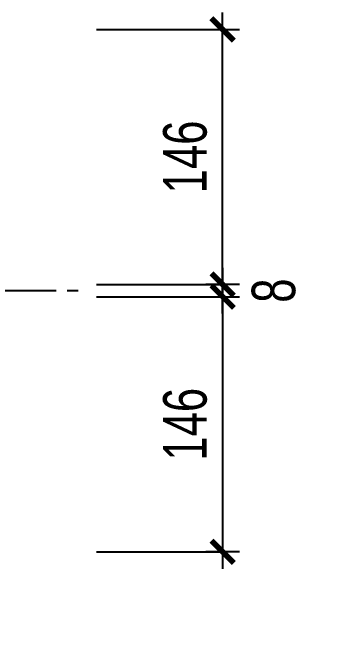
# Model space of a CAD drawing. Header units: millimetres. Extents: x -121190 to 167528, y -50070 to 22631.
# Drawn here: x 26976 to 28783, y 3168 to 6774 of the extents above; entities that cross this region are included whole.
import ezdxf

# ---------------------------------------------------------------- set-up
doc = ezdxf.new("R2010")
doc.units = ezdxf.units.MM
doc.header["$MEASUREMENT"] = 0
doc.linetypes.add('CENTER2', pattern=[1.125, 0.75, -0.125, 0.125, -0.125])
doc.layers.get('DEFPOINTS').update_dxf_attribs({"color": 87})
doc.layers.add('02.DIM', color=8, linetype='Continuous')
doc.layers.add('CDC.01.AXIS', color=160, linetype='CENTER2')
doc.layers.add('CDC_11.NOTE', color=8, linetype='Continuous', lineweight=18)
doc.styles.add('SMTEXT', font='3t-unicode.shx', dxfattribs={"width": 0.75})
doc.styles.get("Standard").update_dxf_attribs({"font": 'txt_____.ttf'})
doc.dimstyles.new('DIM 1-100', dxfattribs={"dimscale": 100, "dimtxt": 4, "dimasz": 1.5, "dimexe": 1, "dimexo": 0, "dimgap": 1, "dimtad": 1, "dimdec": 0, "dimdsep": 46, "dimtxsty": 'Standard', "dimblk": 'ARCHTICK', "dimcen": 0, "dimdle": 1, "dimclrd": 256, "dimclre": 256, "dimclrt": 7, "dimazin": 2, "dimtp": 0.1, "dimtm": 0.1, "dimtfac": 0.71, "dimtdec": 0, "dimtofl": 0, "dimtmove": 2, "dimatfit": 3, "dimfxl": 1, "dimtolj": 1, "dimlwd": -1, "dimlwe": -1, "dimarcsym": 0})
doc.dimstyles.new('X10', dxfattribs={"dimtxt": 250, "dimasz": 0.8, "dimexe": 0, "dimexo": 0, "dimgap": 90, "dimtad": 1, "dimdec": 0, "dimlfac": 0.1, "dimzin": 13, "dimdsep": 46, "dimtxsty": 'SMTEXT', "dimblk1": 'CHEO', "dimblk2": 'CHEO', "dimsah": 1, "dimcen": 0, "dimclrd": 256, "dimclre": 256, "dimclrt": 2, "dimadec": 0, "dimazin": 0, "dimtfac": 1, "dimtdec": 0, "dimtix": 1, "dimtmove": 2, "dimatfit": 3, "dimldrblk": 'CHEO', "dimfxl": 1, "dimtolj": 1, "dimtzin": 13, "dimarcsym": 0})

# ---------------------------------------------------------------- blocks, each defined once
blk = doc.blocks.new('_ArchTick')
at = {"color": 0, "linetype": 'ByBlock', "const_width": 0.15}
blk.add_lwpolyline([(-0.5, -0.5), (0.5, 0.5)], dxfattribs=at)
blk = doc.blocks.new('CHEO')
at = {"layer": '02.DIM', "const_width": 40}
blk.add_lwpolyline([(80.5, 80.4), (-80.4, -80.5)], dxfattribs=at)
at = {"layer": '02.DIM'}
for points in [[(0, 121), (0, -121)], [(-121, 0), (121, 0)]]:
    blk.add_lwpolyline(points, dxfattribs=at)
blk = doc.blocks.new('*D86')
at = {"layer": '02.DIM', "lineweight": -2, "transparency": 16777216}
for p, q in [((27458, 5211.8), (28181.7, 5211.8)), ((28181.7, 5212.6), (28181.7, 5213.4)), ((28181.7, 5141.8), (28181.7, 5211.8)), ((27458, 5141.8), (28181.7, 5141.8)), ((28181.7, 5141), (28181.7, 5140.2))]:
    blk.add_line(p, q, dxfattribs=at)
at = {"layer": 'DEFPOINTS', "color": 0, "transparency": 16777216}
for p in [(27458, 5211.8), (28181.7, 5211.8), (27458, 5141.8)]:
    blk.add_point(p, dxfattribs=at)
at = {"layer": '02.DIM', "lineweight": -2, "transparency": 16777216, "xscale": 0.8, "yscale": 0.8, "zscale": 0.8}
for p, rotation in [((28181.7, 5211.8), 270), ((28181.7, 5141.8), 90)]:
    blk.add_blockref('CHEO', p, dxfattribs=dict(at, rotation=rotation))
at = {"layer": '02.DIM', "color": 2, "transparency": 16777216, "insert": (28475.2, 5176.8), "char_height": 250, "attachment_point": 5, "rotation": 90, "style": 'SMTEXT'}
blk.add_mtext('\\A1;8', dxfattribs=at)
blk = doc.blocks.new('*D87')
at = {"layer": '02.DIM', "lineweight": -2, "transparency": 16777216}
for p, q in [((27458, 6676.8), (28181.7, 6676.8)), ((28181.7, 5212.6), (28181.7, 6676)), ((27458, 5211.8), (28181.7, 5211.8))]:
    blk.add_line(p, q, dxfattribs=at)
at = {"layer": 'DEFPOINTS', "color": 0, "transparency": 16777216}
for p in [(27458, 6676.8), (28181.7, 6676.8), (27458, 5211.8)]:
    blk.add_point(p, dxfattribs=at)
at = {"layer": '02.DIM', "lineweight": -2, "transparency": 16777216, "xscale": 0.8, "yscale": 0.8, "zscale": 0.8}
for p, rotation in [((28181.7, 6676.8), 90), ((28181.7, 5211.8), 270)]:
    blk.add_blockref('CHEO', p, dxfattribs=dict(at, rotation=rotation))
at = {"layer": '02.DIM', "color": 2, "transparency": 16777216, "insert": (27966.7, 5944.3), "char_height": 250, "attachment_point": 5, "rotation": 90, "style": 'SMTEXT'}
blk.add_mtext('\\A1;146', dxfattribs=at)
blk = doc.blocks.new('*D88')
at = {"layer": '02.DIM', "lineweight": -2, "transparency": 16777216}
for p, q in [((27458, 5141.8), (28181.7, 5141.8)), ((28181.7, 5141), (28181.7, 3677.6)), ((27458, 3676.8), (28181.7, 3676.8))]:
    blk.add_line(p, q, dxfattribs=at)
at = {"layer": 'DEFPOINTS', "color": 0, "transparency": 16777216}
for p in [(27458, 5141.8), (27458, 3676.8), (28181.7, 3676.8)]:
    blk.add_point(p, dxfattribs=at)
at = {"layer": '02.DIM', "lineweight": -2, "transparency": 16777216, "xscale": 0.8, "yscale": 0.8, "zscale": 0.8}
for p, rotation in [((28181.7, 5141.8), 90), ((28181.7, 3676.8), 270)]:
    blk.add_blockref('CHEO', p, dxfattribs=dict(at, rotation=rotation))
at = {"layer": '02.DIM', "color": 2, "transparency": 16777216, "insert": (27966.7, 4409.3), "char_height": 250, "attachment_point": 5, "rotation": 90, "style": 'SMTEXT'}
blk.add_mtext('\\A1;146', dxfattribs=at)

msp = doc.modelspace()

# ---------------------------------------------------------------- linework, layer by layer
at = {"layer": 'CDC.01.AXIS', "ltscale": 500}
msp.add_line((23476.9, 5176.8), (27376.9, 5176.8), dxfattribs=at)

# ---------------------------------------------------------------- dimensions: what is measured, and where the dimension line sits
at = {"layer": '02.DIM'}
for base, p1, p2, picture, middle in [((28181.7, 6676.8), (27458, 5211.8), (27458, 6676.8), '*D87', (27966.7, 5944.3)), ((28181.7, 3676.8), (27458, 5141.8), (27458, 3676.8), '*D88', (27966.7, 4409.3))]:
    dim = msp.add_linear_dim(base=base, p1=p1, p2=p2, angle=90, text='146', dimstyle='X10', dxfattribs=at)
    dim.commit()
    dim.dimension.update_dxf_attribs({"geometry": picture, "text_midpoint": middle})
dim = msp.add_linear_dim(base=(28181.7, 5211.8), p1=(27458, 5141.8), p2=(27458, 5211.8), angle=90, text='8', dimstyle='X10', dxfattribs=at)
dim.commit()
dim.dimension.update_dxf_attribs({"geometry": '*D86', "text_midpoint": (28475.2, 5176.8), "dimtype": 160})

# ---------------------------------------------------------------- leaders
at = {"layer": 'CDC_11.NOTE'}
msp.add_leader([(24846, 4027.9), (24846, 2564.1), (28783.3, 2564.1)], dimstyle='DIM 1-100', dxfattribs=at)

doc.saveas('drawing.dxf')
